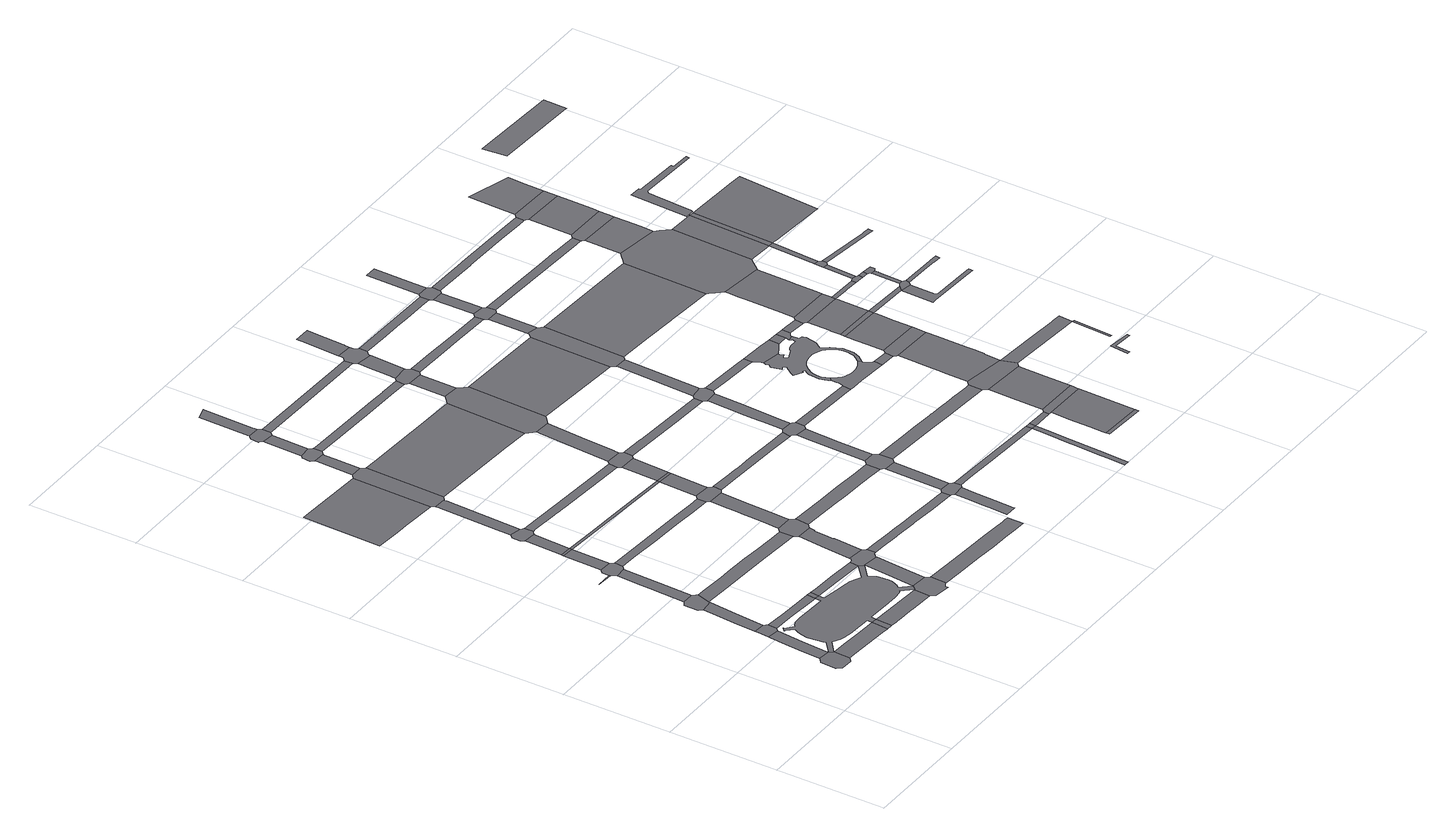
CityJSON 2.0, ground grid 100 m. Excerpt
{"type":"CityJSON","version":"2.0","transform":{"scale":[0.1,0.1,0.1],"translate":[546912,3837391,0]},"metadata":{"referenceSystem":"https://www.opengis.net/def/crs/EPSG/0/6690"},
"CityObjects":{
"road1":{"type":"Road","geometry":[{"type":"MultiSurface","lod":"1","boundaries":[[[0,1,2,3,4,5,6,7,8,9,10,11,12,13,14]]]}]},
"road2":{"type":"Road","attributes":{"RoadStructureAttribute.sectionType":"1"},"geometry":[{"type":"MultiSurface","lod":"1","boundaries":[[[15,16,17,18,0,14,19,20]]]}]},
"road3":{"type":"Road","geometry":[{"type":"MultiSurface","lod":"1","boundaries":[[[21,22,23,15,20,24,25,26,27,28,29]]]}]},
"road4":{"type":"Road","attributes":{"RoadStructureAttribute.sectionType":"1"},"geometry":[{"type":"MultiSurface","lod":"1","boundaries":[[[30,31,10,9,32,33,34,35]]]}]},
"road5":{"type":"Road","attributes":{"RoadStructureAttribute.sectionType":"1"},"geometry":[{"type":"MultiSurface","lod":"1","boundaries":[[[36,37,38,39,40,41,21,29]]]}]},
"road6":{"type":"Road","geometry":[{"type":"MultiSurface","lod":"1","boundaries":[[[42,43,44,45,46,47,39,38,48,49,50,51]]]}]},
"road7":{"type":"Road","attributes":{"RoadStructureAttribute.sectionType":"1"},"geometry":[{"type":"MultiSurface","lod":"1","boundaries":[[[52,53,26,25,54,55,56,57]]]}]},
"road8":{"type":"Road","geometry":[{"type":"MultiSurface","lod":"1","boundaries":[[[35,34,58,59]]]}]},
"road9":{"type":"Road","geometry":[{"type":"MultiSurface","lod":"1","boundaries":[[[60,61,62]]]}]},
"road10":{"type":"Road","attributes":{"RoadStructureAttribute.sectionType":"1"},"geometry":[{"type":"MultiSurface","lod":"1","boundaries":[[[63,64,65,66,67,68,69,42,51]]]}]},
"road11":{"type":"Road","geometry":[{"type":"MultiSurface","lod":"1","boundaries":[[[56,70,71,72,73,74,75,76,77,78,79,80,81,82,83,84,85,86,12,11,87,88,89,90,91,92,35,59,93,94,95,96,97,98,99,100,101,102,103,104,105,106,107,108,109,110,111,112,113,114,115,116,117,118,119,120,121]]]}]},
"road12":{"type":"Road","geometry":[{"type":"MultiSurface","lod":"1","boundaries":[[[122,123,124,125,60,62,126,127,128,65,64,129,130,131,132,133]]]}]},
"road13":{"type":"Road","geometry":[{"type":"MultiSurface","lod":"1","boundaries":[[[57,56,121,134]]]}]},
"road14":{"type":"Road","attributes":{"RoadStructureAttribute.sectionType":"1"},"geometry":[{"type":"MultiSurface","lod":"1","boundaries":[[[135,136,122,133,137,138]]]}]},
"road15":{"type":"Road","attributes":{"RoadStructureAttribute.sectionType":"1"},"geometry":[{"type":"MultiSurface","lod":"1","boundaries":[[[139,140,59,58,141,142,143,144,145,146,147,148]]]}]},
"road16":{"type":"Road","geometry":[{"type":"MultiSurface","lod":"1","boundaries":[[[149,135,138,150]]]}]},
"road17":{"type":"Road","attributes":{"RoadStructureAttribute.sectionType":"1"},"geometry":[{"type":"MultiSurface","lod":"1","boundaries":[[[151,152,153,149,150,154,155,156]]]}]},
"road18":{"type":"Road","geometry":[{"type":"MultiSurface","lod":"1","boundaries":[[[157,158,159,160,161,162,163,164,165,166]]]}]},
"road19":{"type":"Road","geometry":[{"type":"MultiSurface","lod":"1","boundaries":[[[167,168,169,170,171,172,151,156,173,174,175,176,177,178]]]}]},
"road20":{"type":"Road","attributes":{"RoadStructureAttribute.sectionType":"1"},"geometry":[{"type":"MultiSurface","lod":"1","boundaries":[[[179,180,181,182,183,184,185,49,48,186,187,188,189,190,191]]]}]},
"road21":{"type":"Road","attributes":{"RoadStructureAttribute.sectionType":"1"},"geometry":[{"type":"MultiSurface","lod":"1","boundaries":[[[192,193,134,121,194,112,195]]]}]},
"road22":{"type":"Road","attributes":{"RoadStructureAttribute.sectionType":"1"},"geometry":[{"type":"MultiSurface","lod":"1","boundaries":[[[196,197,198,199,167,178,200,201,202]]]}]},
"road23":{"type":"Road","geometry":[{"type":"MultiSurface","lod":"1","boundaries":[[[100,99,148,147,203,204,205,206,207,208,209]]]}]},
"road24":{"type":"Road","attributes":{"RoadStructureAttribute.sectionType":"1"},"geometry":[{"type":"MultiSurface","lod":"1","boundaries":[[[210,211,100,209,212,213,214]]]}]},
"road25":{"type":"Road","attributes":{"RoadStructureAttribute.sectionType":"1"},"geometry":[{"type":"MultiSurface","lod":"1","boundaries":[[[215,216,217,131,130,218,219,220,221,222,223,224,225]]]}]},
"road26":{"type":"Road","geometry":[{"type":"MultiSurface","lod":"1","boundaries":[[[226,166,165,196,202,227,228,229]]]}]},
"road27":{"type":"Road","geometry":[{"type":"MultiSurface","lod":"1","boundaries":[[[230,231,232,233,195,112,111,210,214,234,235,236,237,238,239,240]]]}]},
"road28":{"type":"Road","attributes":{"RoadStructureAttribute.sectionType":"1"},"geometry":[{"type":"MultiSurface","lod":"1","boundaries":[[[241,242,243,244,245,246,247,248,150,138,249,250,251,252]]]}]},
"road29":{"type":"Road","attributes":{"RoadStructureAttribute.sectionType":"1"},"geometry":[{"type":"MultiSurface","lod":"1","boundaries":[[[253,254,230,240,255,256,257,258,259,260,261]]]}]},
"road30":{"type":"Road","attributes":{"RoadStructureAttribute.sectionType":"1"},"geometry":[{"type":"MultiSurface","lod":"1","boundaries":[[[262,263,226,229,264,265,266,267]]]}]},
"road31":{"type":"Road","attributes":{"RoadStructureAttribute.sectionType":"1"},"geometry":[{"type":"MultiSurface","lod":"1","boundaries":[[[268,269,270,271,176,175,272,273,274,275,276,277,278,279,280,281,282]]]}]},
"road32":{"type":"Road","geometry":[{"type":"MultiSurface","lod":"1","boundaries":[[[283,284,285,286,287,288,289,290,262,267,291,292,293,294]]]}]},
"road33":{"type":"Road","geometry":[{"type":"MultiSurface","lod":"1","boundaries":[[[295,296,191,190,297,298,253,261,299,300,301,302,303,304,305]]]}]},
"road34":{"type":"Road","attributes":{"RoadStructureAttribute.sectionType":"1"},"geometry":[{"type":"MultiSurface","lod":"1","boundaries":[[[306,307,285,284,308,309]]]}]},
"road35":{"type":"Road","attributes":{"RoadStructureAttribute.sectionType":"1"},"geometry":[{"type":"MultiSurface","lod":"1","boundaries":[[[310,311,312,313,314,315,316,317,318,208,207,319,320,321,322,323,324,325]]]}]},
"road36":{"type":"Road","geometry":[{"type":"MultiSurface","lod":"1","boundaries":[[[326,327,328,329,330,331,306,309,332,333,334,335,336,337]]]}]},
"road37":{"type":"Road","attributes":{"RoadStructureAttribute.sectionType":"1"},"geometry":[{"type":"MultiSurface","lod":"1","boundaries":[[[338,339,340,341,342,343,295,305,344,345,346,347]]]}]},
"road38":{"type":"Road","attributes":{"RoadStructureAttribute.sectionType":"1"},"geometry":[{"type":"MultiSurface","lod":"1","boundaries":[[[348,349,350,351,352,353,326,337]]]}]},
"road39":{"type":"Road","geometry":[{"type":"MultiSurface","lod":"1","boundaries":[[[354,355,225,224,356,338,347,357,358,359,360,361]]]}]},
"road40":{"type":"Road","geometry":[{"type":"MultiSurface","lod":"1","boundaries":[[[362,363,364,228,227,365,366,367,368]]]}]},
"road41":{"type":"Road","attributes":{"RoadStructureAttribute.sectionType":"1"},"geometry":[{"type":"MultiSurface","lod":"1","boundaries":[[[369,370,371,372,373,374,375,376,377,378,239,238,379,380,381,382,383,384,385,386,387,388,389,390,391,392,393]]]}]},
"road42":{"type":"Road","attributes":{"RoadStructureAttribute.sectionType":"1"},"geometry":[{"type":"MultiSurface","lod":"1","boundaries":[[[251,394,354,361,395,396]]]}]},
"road43":{"type":"Road","geometry":[{"type":"MultiSurface","lod":"1","boundaries":[[[252,251,396,397]]]}]},
"road44":{"type":"Road","attributes":{"RoadStructureAttribute.sectionType":"1"},"geometry":[{"type":"MultiSurface","lod":"1","boundaries":[[[398,399,252,397,400]]]}]},
"road45":{"type":"Road","attributes":{"RoadStructureAttribute.sectionType":"1"},"geometry":[{"type":"MultiSurface","lod":"1","boundaries":[[[401,402,403,302,301,404,405,406,407,408,409,410,411,412]]]}]},
"road46":{"type":"Road","geometry":[{"type":"MultiSurface","lod":"1","boundaries":[[[413,414,282,281,415,398,400,416,417,418,419,420]]]}]},
"road47":{"type":"Road","attributes":{"RoadStructureAttribute.sectionType":"1"},"geometry":[{"type":"MultiSurface","lod":"1","boundaries":[[[421,422,423,424,425,426,427,294,293,428,429,430,431,432]]]}]},
"road48":{"type":"Road","attributes":{"RoadStructureAttribute.sectionType":"1"},"geometry":[{"type":"MultiSurface","lod":"1","boundaries":[[[433,434,435,436,437,413,420,438,439,440,441,442,443,444]]]}]},
"road49":{"type":"Road","attributes":{"RoadStructureAttribute.sectionType":"1"},"geometry":[{"type":"MultiSurface","lod":"1","boundaries":[[[445,335,334,446,447,448]]]}]},
"road50":{"type":"Road","attributes":{"RoadStructureAttribute.sectionType":"1"},"geometry":[{"type":"MultiSurface","lod":"1","boundaries":[[[449,450,451,452,453,454,455,456,457,458,459,460,461]]]}]},
"road51":{"type":"Road","attributes":{"RoadStructureAttribute.sectionType":"1"},"geometry":[{"type":"MultiSurface","lod":"1","boundaries":[[[462,463,464,465,466,467,468,469,470,471,359,358,472,473,474,475,476,477]]]}]},
"road52":{"type":"Road","geometry":[{"type":"MultiSurface","lod":"1","boundaries":[[[478,479,393,392,480,481,455,454,482,483,484,485,486,487,488]]]}]},
"road53":{"type":"Road","geometry":[{"type":"MultiSurface","lod":"1","boundaries":[[[489,490,368,367,433,444,491,492,493,494,495]]]}]},
"road54":{"type":"Road","attributes":{"RoadStructureAttribute.sectionType":"1"},"geometry":[{"type":"MultiSurface","lod":"1","boundaries":[[[496,497,478,488,498,499]]]}]},
"road55":{"type":"Road","geometry":[{"type":"MultiSurface","lod":"1","boundaries":[[[500,501,502,412,411,503,504,496,499,505,506,507,508,509,510,511]]]}]},
"road56":{"type":"Road","attributes":{"RoadStructureAttribute.sectionType":"1"},"geometry":[{"type":"MultiSurface","lod":"1","boundaries":[[[512,513,514,418,417,515,516,517,518,519]]]}]},
"road57":{"type":"Road","attributes":{"RoadStructureAttribute.sectionType":"1"},"geometry":[{"type":"MultiSurface","lod":"1","boundaries":[[[520,521,522,523,489,495,524,525,526]]]}]},
"road58":{"type":"Road","attributes":{"RoadStructureAttribute.sectionType":"1"},"geometry":[{"type":"MultiSurface","lod":"1","boundaries":[[[527,528,529,530,500,511,531,532,533]]]}]},
"road59":{"type":"Road","geometry":[{"type":"MultiSurface","lod":"1","boundaries":[[[534,535,536,537,432,431,538,520,526,539,540]]]}]},
"road60":{"type":"Road","attributes":{"RoadStructureAttribute.sectionType":"1"},"geometry":[{"type":"MultiSurface","lod":"1","boundaries":[[[541,542,543,544,545,546,536,535,547,548,549]]]}]},
"road61":{"type":"Road","geometry":[{"type":"MultiSurface","lod":"1","boundaries":[[[550,551,477,476,552,553,527,533,554,555,556,557,558,559]]]}]},
"road62":{"type":"Road","geometry":[{"type":"MultiSurface","lod":"1","boundaries":[[[560,561,562,563,448,447,541,549,564,565,566,567,568,569]]]}]},
"road63":{"type":"Road","attributes":{"RoadStructureAttribute.sectionType":"1"},"geometry":[{"type":"MultiSurface","lod":"1","boundaries":[[[570,571,572,573,574,485,484,575,576,577,578,579]]]}]},
"road64":{"type":"Road","attributes":{"RoadStructureAttribute.sectionType":"1"},"geometry":[{"type":"MultiSurface","lod":"1","boundaries":[[[580,581,582,583,584,585,586,587,588,589,590,591,592,550,559]]]}]},
"road65":{"type":"Road","geometry":[{"type":"MultiSurface","lod":"1","boundaries":[[[593,493,492,594,595,596]]]}]},
"road66":{"type":"Road","attributes":{"RoadStructureAttribute.sectionType":"1"},"geometry":[{"type":"MultiSurface","lod":"1","boundaries":[[[597,598,599,600,560,569,601,602,603,604,605,606,607]]]}]},
"road67":{"type":"Road","geometry":[{"type":"MultiSurface","lod":"1","boundaries":[[[608,609,610,611,612,613,519,518,614,586,585,615,616,617]]]}]},
"road68":{"type":"Road","attributes":{"RoadStructureAttribute.sectionType":"1"},"geometry":[{"type":"MultiSurface","lod":"1","boundaries":[[[618,619,556,555,620,621,622,623,624]]]}]},
"road69":{"type":"Road","attributes":{"RoadStructureAttribute.sectionType":"1"},"geometry":[{"type":"MultiSurface","lod":"1","boundaries":[[[625,626,627,628,629,630,631,632,633,634,635,636,508,507,637,638,639,640,641,642,643,644]]]}]},
"road70":{"type":"Road","attributes":{"RoadStructureAttribute.sectionType":"1"},"geometry":[{"type":"MultiSurface","lod":"1","boundaries":[[[578,645,646,647,648,649,650,651,652,653,654,655,656,657]]]}]},
"road71":{"type":"Road","attributes":{"RoadStructureAttribute.sectionType":"1"},"geometry":[{"type":"MultiSurface","lod":"1","boundaries":[[[658,659,611,610,660,661]]]}]},
"road72":{"type":"Road","attributes":{"RoadStructureAttribute.sectionType":"1"},"geometry":[{"type":"MultiSurface","lod":"1","boundaries":[[[662,663,664,665,666,667,540,539,668,669,670,671,672,673,674]]]}]},
"road73":{"type":"Road","geometry":[{"type":"MultiSurface","lod":"1","boundaries":[[[579,578,657,675]]]}]},
"road74":{"type":"Road","attributes":{"RoadStructureAttribute.sectionType":"1"},"geometry":[{"type":"MultiSurface","lod":"1","boundaries":[[[676,677,678,679,680,566,565,681,682,683,684,685,686,687,688]]]}]},
"road75":{"type":"Road","attributes":{"RoadStructureAttribute.sectionType":"1"},"geometry":[{"type":"MultiSurface","lod":"1","boundaries":[[[689,690,617,616,691,692,693,694]]]}]},
"road76":{"type":"Road","geometry":[{"type":"MultiSurface","lod":"1","boundaries":[[[695,696,697,596,595,698,658,661,699,700,701,702,703]]]}]},
"road77":{"type":"Road","attributes":{"RoadStructureAttribute.sectionType":"1"},"geometry":[{"type":"MultiSurface","lod":"1","boundaries":[[[704,675,657,705,706,707]]]}]},
"road78":{"type":"Road","geometry":[{"type":"MultiSurface","lod":"1","boundaries":[[[708,709,710,711]]]}]},
"road79":{"type":"Road","attributes":{"RoadStructureAttribute.sectionType":"1"},"geometry":[{"type":"MultiSurface","lod":"1","boundaries":[[[712,695,703,713,714]]]}]},
"road80":{"type":"Road","attributes":{"function":"3","RoadStructureAttribute.sectionType":"1"},"geometry":[{"type":"MultiSurface","lod":"1","boundaries":[[[715,716,717,718,719,720,708,711,721,722,723]]]}]},
"road81":{"type":"Road","geometry":[{"type":"MultiSurface","lod":"1","boundaries":[[[724,725,726,727,728,729,730,731,732,733,734,735,736,737,738,739,740,741,742,743,624,623,744,745,746,747,748,749,750,751,752,753,754,755]]]}]},
"road82":{"type":"Road","geometry":[{"type":"MultiSurface","lod":"1","boundaries":[[[756,757,674,673,758,712,714,759,760,761,762,763,764]]]}]},
"road83":{"type":"Road","geometry":[{"type":"MultiSurface","lod":"1","boundaries":[[[765,766,707,706,715,723,767]]]}]},
"road84":{"type":"Road","attributes":{"RoadStructureAttribute.sectionType":"1"},"geometry":[{"type":"MultiSurface","lod":"1","boundaries":[[[768,769,770,771,772,773,774,775,776,777,778,779,780,781,782,783,784,785,786,787,788,789,790,791,792,793,794,795,796,797,798,799,800,801,802,803,804,805,806,807,808,809,810,811,812,813,814,815,816,817,818,819,820,738,737,821,822,823,824,825,826,827,828,829,830,831,832,833,834,835,836,837,838,839,840,841,842,843,844,845,846,847,848,849,755,754]]]}]},
"road85":{"type":"Road","geometry":[{"type":"MultiSurface","lod":"1","boundaries":[[[850,694,693,851,852,800,799,853,854,855,856]]]}]},
"road86":{"type":"Road","attributes":{"RoadStructureAttribute.sectionType":"1"},"geometry":[{"type":"MultiSurface","lod":"1","boundaries":[[[857,858,756,764,859,860]]]}]},
"road87":{"type":"Road","geometry":[{"type":"MultiSurface","lod":"1","boundaries":[[[861,862,863,688,687,864,865,866,857,860,867,868,869,870,871,872,873]]]}]},
"road88":{"type":"Road","attributes":{"function":"3","RoadStructureAttribute.sectionType":"1"},"geometry":[{"type":"MultiSurface","lod":"1","boundaries":[[[874,875,765,767,876,877]]]}]},
"road89":{"type":"Road","attributes":{"RoadStructureAttribute.sectionType":"1"},"geometry":[{"type":"MultiSurface","lod":"1","boundaries":[[[878,879,750,749,880,881,882,883,884]]]}]},
"road90":{"type":"Road","attributes":{"RoadStructureAttribute.sectionType":"1"},"geometry":[{"type":"MultiSurface","lod":"1","boundaries":[[[885,886,887,861,873,888,889,890]]]}]},
"road91":{"type":"Road","geometry":[{"type":"MultiSurface","lod":"1","boundaries":[[[891,892,893,644,643,894,874,877,895,896,897,898]]]}]},
"road92":{"type":"Road","attributes":{"RoadStructureAttribute.sectionType":"1"},"geometry":[{"type":"MultiSurface","lod":"1","boundaries":[[[856,855,899,900,901,902]]]}]},
"road93":{"type":"Road","geometry":[{"type":"MultiSurface","lod":"1","boundaries":[[[903,904,905,701,700,906,907,908,909,910,911,912,913]]]}]},
"road94":{"type":"Road","geometry":[{"type":"MultiSurface","lod":"1","boundaries":[[[902,901,784,783,914,915,916,917,918]]]}]},
"road95":{"type":"Road","attributes":{"function":"3","RoadStructureAttribute.sectionType":"1"},"geometry":[{"type":"MultiSurface","lod":"1","boundaries":[[[919,920,921,922,891,898,923,924,925,926,927,928,929]]]}]},
"road96":{"type":"Road","attributes":{"RoadStructureAttribute.sectionType":"1"},"geometry":[{"type":"MultiSurface","lod":"1","boundaries":[[[930,931,918,917,932,933,934]]]}]},
"road97":{"type":"Road","geometry":[{"type":"MultiSurface","lod":"1","boundaries":[[[935,936,937,884,883,938,939,919,929,940,941]]]}]},
"road98":{"type":"Road","attributes":{"function":"3","RoadStructureAttribute.sectionType":"1"},"geometry":[{"type":"MultiSurface","lod":"1","boundaries":[[[942,943,944,945,935,941,946,947,948,949]]]}]},
"road99":{"type":"Road","attributes":{"RoadStructureAttribute.sectionType":"1"},"geometry":[{"type":"MultiSurface","lod":"1","boundaries":[[[950,951,952,953,954,955,762,761,956,957,958,959,960,961,962,963]]]}]},
"road100":{"type":"Road","geometry":[{"type":"MultiSurface","lod":"1","boundaries":[[[964,942,949,965]]]}]},
"road101":{"type":"Road","attributes":{"function":"3","RoadStructureAttribute.sectionType":"1"},"geometry":[{"type":"MultiSurface","lod":"1","boundaries":[[[966,967,968,964,965,969,970,971]]]}]},
"road102":{"type":"Road","geometry":[{"type":"MultiSurface","lod":"1","boundaries":[[[972,973,934,933,974,975,966,971,976,977,978]]]}]},
"road103":{"type":"Road","attributes":{"RoadStructureAttribute.sectionType":"1"},"geometry":[{"type":"MultiSurface","lod":"1","boundaries":[[[979,980,981,982,983,870,869,984,985,986,987,988,989,990]]]}]},
"road104":{"type":"Road","attributes":{"RoadStructureAttribute.sectionType":"1"},"geometry":[{"type":"MultiSurface","lod":"1","boundaries":[[[991,992,993,994,995,898,897,996,997]]]}]},
"road105":{"type":"Road","attributes":{"function":"3","RoadStructureAttribute.sectionType":"1"},"geometry":[{"type":"MultiSurface","lod":"1","boundaries":[[[998,999,1000,1001,1002,1003,1004,1005,972,978,1006,1007,1008,1009,1010]]]}]},
"road106":{"type":"Road","attributes":{"RoadStructureAttribute.sectionType":"1"},"geometry":[{"type":"MultiSurface","lod":"1","boundaries":[[[1011,1012,1013,1014,1015,1016,1017,1018]]]}]},
"road107":{"type":"Road","attributes":{"RoadStructureAttribute.sectionType":"1"},"geometry":[{"type":"MultiSurface","lod":"1","boundaries":[[[965,949,1019,1020]]]}]},
"road108":{"type":"Road","attributes":{"RoadStructureAttribute.sectionType":"1"},"geometry":[{"type":"MultiSurface","lod":"1","boundaries":[[[976,971,1021,1022,1023,1024]]]}]},
"road109":{"type":"Road","geometry":[{"type":"MultiSurface","lod":"1","boundaries":[[[996,1025,1026,1027,1028]]]}]},
"road110":{"type":"Road","geometry":[{"type":"MultiSurface","lod":"1","boundaries":[[[1029,1030,1031,913,912,1032,1033,998,1010,1034,1035,1036,1037,1038]]]}]},
"road111":{"type":"Road","geometry":[{"type":"MultiSurface","lod":"1","boundaries":[[[1039,1024,1023,1040,1041,1042]]]}]},
"road112":{"type":"Road","geometry":[{"type":"MultiSurface","lod":"1","boundaries":[[[1043,1044,1045,1020,1019,1046,1047,1048]]]}]},
"road113":{"type":"Road","attributes":{"RoadStructureAttribute.sectionType":"1"},"geometry":[{"type":"MultiSurface","lod":"1","boundaries":[[[1049,1039,1042,1050]]]}]},
"road114":{"type":"Road","attributes":{"RoadStructureAttribute.sectionType":"1"},"geometry":[{"type":"MultiSurface","lod":"1","boundaries":[[[1041,1040,1051,1052]]]}]},
"road115":{"type":"Road","attributes":{"function":"3","RoadStructureAttribute.sectionType":"1"},"geometry":[{"type":"MultiSurface","lod":"1","boundaries":[[[1053,1054,1029,1038,1055,1056,1057,1058,1059]]]}]},
"road116":{"type":"Road","attributes":{"RoadStructureAttribute.sectionType":"1"},"geometry":[{"type":"MultiSurface","lod":"1","boundaries":[[[1060,1061,1062,1045,1044,1063,1064,1065]]]}]},
"road117":{"type":"Road","geometry":[{"type":"MultiSurface","lod":"1","boundaries":[[[1066,1049,1050,1067,1068,1069]]]}]},
"road118":{"type":"Road","geometry":[{"type":"MultiSurface","lod":"1","boundaries":[[[1070,1071,963,962,1072,1073,1053,1059,1074,1075,1076]]]}]},
"road119":{"type":"Road","geometry":[{"type":"MultiSurface","lod":"1","boundaries":[[[1052,1051,1077,1060,1065,1078,1079]]]}]},
"road120":{"type":"Road","attributes":{"RoadStructureAttribute.sectionType":"1"},"geometry":[{"type":"MultiSurface","lod":"1","boundaries":[[[1019,1080,1081,1082,1083,1084,1085,1086,1087,1046]]]}]},
"road121":{"type":"Road","attributes":{"RoadStructureAttribute.sectionType":"1"},"geometry":[{"type":"MultiSurface","lod":"1","boundaries":[[[1088,1089,1090,1066,1069,1091]]]}]},
"road122":{"type":"Road","attributes":{"function":"3","RoadStructureAttribute.sectionType":"1"},"geometry":[{"type":"MultiSurface","lod":"1","boundaries":[[[1092,1070,1076,1093,1094,1095]]]}]},
"road123":{"type":"Road","attributes":{"RoadStructureAttribute.sectionType":"1"},"geometry":[{"type":"MultiSurface","lod":"1","boundaries":[[[1096,1097,1048,1047,1098,1099,1100,1101,1102]]]}]},
"road124":{"type":"Road","geometry":[{"type":"MultiSurface","lod":"1","boundaries":[[[1103,1104,1036,1035,1088,1105]]]}]},
"road125":{"type":"Road","geometry":[{"type":"MultiSurface","lod":"1","boundaries":[[[1106,1107,990,989,1108,1109,1092,1095,1110]]]}]},
"road126":{"type":"Road","attributes":{"function":"3","RoadStructureAttribute.sectionType":"1"},"geometry":[{"type":"MultiSurface","lod":"1","boundaries":[[[1111,1112,1106,1110,1113,1114]]]}]},
"road127":{"type":"Road","geometry":[{"type":"MultiSurface","lod":"1","boundaries":[[[1105,1088,1091,1115]]]}]},
"road128":{"type":"Road","attributes":{"RoadStructureAttribute.sectionType":"1"},"geometry":[{"type":"MultiSurface","lod":"1","boundaries":[[[1116,1117,1118,1119,1120,1068,1067,1121,1122,1123,1124,1125]]]}]},
"road129":{"type":"Road","geometry":[{"type":"MultiSurface","lod":"1","boundaries":[[[1126,1127,1128,1129,1130,1115,1091,1131,1132,1133,1134,1135,1136,1137]]]}]},
"road130":{"type":"Road","attributes":{"RoadStructureAttribute.sectionType":"1"},"geometry":[{"type":"MultiSurface","lod":"1","boundaries":[[[1138,1139,1140,1141,1142,1143,1144,1145,1146,1147,1148,1149,1150,1151,1152]]]}]},
"road131":{"type":"Road","attributes":{"RoadStructureAttribute.sectionType":"1"},"geometry":[{"type":"MultiSurface","lod":"1","boundaries":[[[1153,1154,1155,1156,1157,1158]]]}]}
},
"vertices":[
[520,562,0],[520,561,0],[481,529,0],[479,528,0],[472,381,0],[473,379,0],[506,342,0],[507,341,0],[617,336,0],[655,368,0],[664,518,0],[661,521,0],[633,551,0],[632,553,0],[630,555,0],
[561,1067,0],[560,1046,0],[550,935,0],[533,735,0],[652,815,0],[671,1055,0],
[571,1201,0],[569,1173,0],[564,1103,0],[678,1061,0],[700,1083,0],[704,1163,0],[703,1163,0],[694,1175,0],[681,1193,0],
[986,498,0],[825,508,0],[812,359,0],[1097,342,0],[1166,338,0],[1175,487,0],
[683,1227,0],[705,1471,0],[728,1723,0],[612,1709,0],[598,1543,0],[584,1372,0],
[625,1900,0],[598,1881,0],[583,1871,0],[582,1742,0],[592,1731,0],[609,1713,0],[729,1734,0],[769,1859,0],[757,1872,0],[734,1897,0],
[1120,1136,0],[901,1149,0],[886,1072,0],[1199,1051,0],[1221,1050,0],[1227,1129,0],
[1222,335,0],[1230,484,0],
[622,2598,0],[470,2596,0],[621,2589,0],
[744,2207,0],[758,2549,0],[649,2538,0],[640,2305,0],[637,2231,0],[637,2229,0],[635,2181,0],
[1215,992,0],[930,1007,0],[850,1001,0],[810,983,0],[798,971,0],[733,1031,0],[731,1039,0],[704,1011,0],[711,1006,0],[763,948,0],[741,905,0],[727,860,0],[720,812,0],[720,797,0],[728,717,0],[736,668,0],[746,648,0],[772,613,0],[807,586,0],[837,571,0],[877,559,0],[952,550,0],[1180,540,0],[1236,539,0],[1433,526,0],[1568,525,0],[1641,533,0],[1661,541,0],[1668,551,0],[1752,458,0],[1788,495,0],[1703,586,0],[1725,609,0],[1735,631,0],[1749,667,0],[1752,699,0],[1753,762,0],[1745,811,0],[1725,844,0],[1710,861,0],[1702,869,0],[1820,968,0],[1795,1012,0],[1671,902,0],[1634,919,0],[1571,948,0],[1498,963,0],[1406,974,0],[1313,988,0],[1268,993,0],[1263,993,0],[1268,1047,0],
[652,2693,0],[648,2690,0],[625,2667,0],[623,2666,0],[623,2588,0],[645,2562,0],[650,2557,0],[770,2563,0],[785,2579,0],[794,2656,0],[772,2678,0],[764,2687,0],
[1273,1125,0],
[665,3053,0],[665,3051,0],[777,3036,0],[777,3044,0],
[1601,462,0],[1394,474,0],[1277,331,0],[1278,331,0],[1304,330,0],[1354,327,0],[1473,321,0],[1517,319,0],[1737,306,0],[1747,454,0],
[665,3074,0],[777,3069,0],
[679,3421,0],[679,3396,0],[666,3083,0],[777,3073,0],[790,3390,0],[791,3411,0],
[63,5075,0],[23,5077,0],[2,4355,0],[29,4353,0],[240,4339,0],[317,4334,0],[319,4334,0],[385,4329,0],[681,4310,0],[698,5046,0],
[686,3563,0],[671,3544,0],[661,3531,0],[657,3453,0],[658,3453,0],[669,3437,0],[795,3415,0],[823,3441,0],[830,3441,0],[823,3521,0],[796,3541,0],[794,3542,0],
[1729,1802,0],[1561,1812,0],[1398,1822,0],[1175,1835,0],[1074,1839,0],[858,1853,0],[804,1857,0],[965,1722,0],[1283,1705,0],[1502,1692,0],[1668,1682,0],[1866,1668,0],[1864,1793,0],
[1568,1107,0],[1339,1121,0],[1500,1032,0],[1799,1091,0],
[710,4277,0],[710,4275,0],[709,4254,0],[690,3690,0],[821,4248,0],[822,4270,0],[824,4271,0],
[1769,269,0],[1917,249,0],[1919,276,0],[1942,295,0],[1960,294,0],[1966,443,0],[1938,482,0],
[1831,978,0],[1808,733,0],[1948,632,0],[1961,772,0],[1979,957,0],
[1818,2598,0],[1632,2608,0],[803,2655,0],[826,2577,0],[966,2569,0],[1227,2552,0],[1390,2544,0],[1543,2535,0],[1722,2524,0],[1911,2513,0],[1908,2592,0],
[735,5075,0],[858,4299,0],[879,5037,0],[847,5073,0],
[1847,1128,0],[1846,1112,0],[1816,1090,0],[1815,1090,0],[1980,972,0],[1981,973,0],[2009,999,0],[2019,999,0],[2029,998,0],[2023,1079,0],[1996,1107,0],
[1640,3016,0],[1435,3031,0],[1313,3038,0],[1215,3042,0],[1205,3042,0],[1182,3044,0],[1092,3050,0],[1085,3050,0],[1485,3004,0],[1605,2996,0],[1955,2974,0],[1956,2997,0],
[1893,1628,0],[1873,1405,0],[1996,1109,0],[2017,1380,0],[2011,1382,0],[2019,1477,0],[2024,1572,0],[2033,1572,0],[2037,1624,0],
[745,5429,0],[745,5412,0],[847,5074,0],[852,5316,0],[854,5409,0],[855,5428,0],
[1247,3494,0],[1222,3496,0],[863,3520,0],[846,3520,0],[858,3441,0],[1118,3423,0],[1119,3423,0],[1158,3420,0],[1220,3416,0],[1223,3416,0],[1234,3415,0],[1236,3415,0],[1241,3414,0],[1947,3366,0],[1954,3448,0],
[868,5557,0],[859,5568,0],[749,5561,0],[745,5558,0],[724,5538,0],[723,5538,0],[719,5459,0],[741,5434,0],[864,5436,0],[885,5456,0],[886,5457,0],[884,5536,0],
[1903,1829,0],[1878,1806,0],[1874,1656,0],[1891,1632,0],[2041,1627,0],[2061,1648,0],[2073,1660,0],[2087,1785,0],[2077,1797,0],[2053,1823,0],[2052,1825,0],
[758,5920,0],[758,5902,0],[869,5899,0],[869,5914,0],
[2969,383,0],[2960,384,0],[2949,384,0],[2939,385,0],[2905,387,0],[2886,387,0],[2701,399,0],[2419,416,0],[2188,431,0],[2130,284,0],[2404,267,0],[2602,255,0],[2762,246,0],[2893,238,0],[2998,232,0],[3002,381,0],
[763,6056,0],[756,6049,0],[735,6027,0],[730,5948,0],[731,5948,0],[755,5924,0],[877,5922,0],[895,5943,0],[897,5943,0],[899,6023,0],[878,6049,0],[874,6053,0],
[1937,2484,0],[1931,2355,0],[1925,2226,0],[1921,2158,0],[1920,2105,0],[1912,1979,0],[2054,1854,0],[2062,2013,0],[2071,2201,0],[2084,2479,0],
[873,6100,0],[884,6559,0],[884,6568,0],[774,6535,0],[764,6099,0],[764,6073,0],
[1940,2621,0],[1931,2611,0],[1936,2485,0],[2084,2480,0],[2118,2501,0],[2125,2581,0],[2122,2581,0],[2090,2613,0],
[1664,5001,0],[1368,5014,0],[992,5032,0],[961,4294,0],[1715,4257,0],[1962,4244,0],[1991,4986,0],
[2993,1014,0],[2987,1014,0],[2834,1026,0],[2650,1037,0],[2555,1043,0],[2521,1045,0],[2393,1054,0],[2302,1060,0],[2121,1072,0],[2026,1078,0],[2103,994,0],[2306,980,0],[2314,979,0],[2323,979,0],[2500,967,0],[2502,967,0],[2528,965,0],[2550,964,0],[2718,952,0],[2720,952,0],[2766,948,0],[2981,934,0],[2988,934,0],[3025,931,0],[3023,1011,0],
[1941,2659,0],[2092,2652,0],[2106,2964,0],
[2107,2986,0],
[1971,3334,0],[1956,3005,0],[2122,3328,0],
[2868,1739,0],[2662,1751,0],[2395,1767,0],[2190,1652,0],[2427,1639,0],[2578,1630,0],[2806,1617,0],[2836,1615,0],[2838,1615,0],[2894,1611,0],[3040,1601,0],[3037,1729,0],
[1982,3475,0],[1955,3447,0],[1948,3365,0],[2149,3353,0],[2150,3353,0],[2156,3435,0],[2155,3437,0],[2132,3466,0],
[1923,5500,0],[1855,5503,0],[1853,5503,0],[1792,5505,0],[1730,5507,0],[1294,5522,0],[908,5535,0],[1137,5448,0],[1517,5436,0],[1856,5424,0],[2038,5418,0],[2043,5496,0],
[2029,4171,0],[2030,4170,0],[2027,4139,0],[1999,3725,0],[1984,3507,0],[2135,3514,0],[2135,3518,0],[2156,3836,0],[2156,3838,0],[2175,4128,0],[2177,4163,0],[2178,4166,0],
[924,6023,0],[924,5944,0],[2070,5920,0],[2067,5998,0],
[3147,429,0],[3155,603,0],[3156,625,0],[3163,801,0],[3163,802,0],[3168,917,0],[3058,907,0],[3053,792,0],[3048,637,0],[3043,545,0],[3037,413,0],[3037,410,0],[3146,408,0],
[3037,2532,0],[2903,2538,0],[2761,2546,0],[2614,2554,0],[2472,2561,0],[2436,2563,0],[2435,2563,0],[2379,2566,0],[2378,2566,0],[2342,2568,0],[2172,2499,0],[2344,2490,0],[2562,2478,0],[2812,2465,0],[3053,2451,0],[3068,2531,0],
[3055,1040,0],[3050,1035,0],[3033,931,0],[3052,912,0],[3172,921,0],[3196,941,0],[3197,942,0],[3191,1002,0],[3185,1010,0],[3170,1027,0],[3164,1034,0],
[2065,5054,0],[2034,5025,0],[2236,4216,0],[2253,4231,0],[2283,4972,0],[2230,5026,0],[2215,5041,0],
[3071,1568,0],[3063,1311,0],[3172,1304,0],[3180,1560,0],
[3076,1762,0],[3076,1761,0],[3051,1740,0],[3052,1590,0],[3071,1573,0],[3185,1565,0],[3204,1582,0],[3216,1593,0],[3213,1720,0],[3204,1732,0],[3186,1759,0],[3185,1760,0],
[2383,3422,0],[2381,3422,0],[2180,3434,0],[2176,3352,0],[2406,3339,0],[2746,3320,0],[3103,3300,0],[3098,3380,0],
[2072,5392,0],[2066,5118,0],[2066,5093,0],[2065,5081,0],[2215,5046,0],[2215,5088,0],[2221,5386,0],
[3097,2420,0],[3093,2284,0],[3087,2093,0],[3081,1880,0],[3187,1831,0],[3195,2086,0],[3207,2404,0],
[2225,5522,0],[2225,5536,0],[2075,5523,0],[2043,5497,0],[2040,5418,0],[2249,5410,0],[2251,5490,0],
[2092,5887,0],[2085,5768,0],[2080,5651,0],[2078,5591,0],[2078,5586,0],[2076,5554,0],[2226,5547,0],[2228,5584,0],[2241,5862,0],
[3105,2555,0],[3097,2550,0],[3069,2450,0],[3095,2422,0],[3220,2418,0],[3238,2438,0],[3240,2518,0],[3238,2518,0],[3218,2539,0],[3209,2547,0],
[2101,6072,0],[2099,6043,0],[2097,6023,0],[2068,5999,0],[2243,5886,0],[2272,5915,0],[2278,5994,0],[2249,6021,0],[2249,6036,0],[2250,6065,0],
[4160,953,0],[4025,961,0],[3778,973,0],[3555,985,0],[3347,996,0],[3333,937,0],[3603,923,0],[3897,910,0],[4173,896,0],[4174,953,0],
[3213,2624,0],[3216,2711,0],[3221,2839,0],[3228,2985,0],[3238,3247,0],[3240,3279,0],[3128,3272,0],[3127,3253,0],[3114,2909,0],[3112,2837,0],[3110,2767,0],[3110,2740,0],[3106,2623,0],
[2325,4971,0],[2290,4230,0],[3121,4180,0],[3134,4932,0],
[2119,6480,0],[2117,6439,0],[2117,6436,0],[2103,6112,0],[2251,6087,0],[2251,6104,0],[2251,6114,0],[2252,6118,0],[2252,6131,0],[2261,6306,0],[2269,6476,0],
[3268,3387,0],[3244,3416,0],[3242,3418,0],[3126,3407,0],[3124,3405,0],[3118,3399,0],[3122,3279,0],[3242,3281,0],[3268,3307,0],[3272,3386,0],
[3860,2484,0],[3573,2499,0],[3465,2426,0],[3713,2412,0],[3790,2408,0],[3872,2404,0],[3875,2483,0],
[4385,1651,0],[4252,1658,0],[4240,1659,0],[4125,1665,0],[4105,1667,0],[4021,1672,0],[3919,1678,0],[3917,1678,0],[3893,1679,0],[3707,1691,0],[3511,1704,0],[3251,1718,0],[3306,1589,0],[3546,1576,0],[3757,1563,0],[3970,1551,0],[4158,1540,0],[4420,1524,0],[4425,1524,0],[4422,1649,0],
[4165,746,0],[4156,560,0],[4152,469,0],[4143,265,0],[4138,175,0],[4130,5,0],[4179,3,0],[4182,68,0],[4191,250,0],[4195,349,0],[4205,562,0],[4215,757,0],[4220,895,0],
[3155,4141,0],[3154,4121,0],[3265,4116,0],[3266,4134,0],
[3138,5463,0],[3121,5463,0],[2803,5473,0],[2505,5483,0],[2295,5489,0],[2265,5490,0],[2263,5410,0],[2553,5402,0],[2815,5394,0],[3119,5384,0],[3125,5383,0],[3149,5382,0],[3143,5463,0],
[4221,952,0],
[2999,5979,0],[2912,5980,0],[2592,5988,0],[2305,5993,0],[2279,5994,0],[2302,5914,0],[2498,5911,0],[2740,5905,0],[2741,5905,0],[2840,5902,0],[3049,5897,0],[3151,5894,0],[3150,5976,0],
[3712,3355,0],[3288,3384,0],[3438,3295,0],[3717,3276,0],[3780,3271,0],[3784,3350,0],
[3171,4986,0],[3171,4971,0],[3171,4970,0],[3154,4142,0],[3271,4139,0],[3297,4166,0],[3319,4924,0],[3283,4958,0],[3279,4962,0],
[4332,949,0],[4341,893,0],[4418,894,0],[4418,947,0],
[4435,369,0],[4434,337,0],[4834,321,0],[4835,353,0],
[3172,5350,0],[3280,4985,0],[3282,5350,0],
[4448,894,0],[4448,890,0],[4445,827,0],[4441,719,0],[4437,522,0],[4435,398,0],[4835,358,0],[4846,887,0],[4846,889,0],
[4219,2559,0],[4189,2541,0],[4157,2529,0],[4151,2527,0],[4122,2521,0],[4085,2520,0],[4082,2520,0],[4052,2525,0],[4017,2537,0],[4013,2539,0],[3987,2554,0],[3959,2577,0],[3934,2601,0],[3922,2622,0],[3899,2603,0],[3897,2551,0],[3897,2541,0],[3895,2521,0],[3892,2508,0],[3887,2493,0],[3891,2402,0],[3916,2401,0],[4023,2397,0],[4104,2393,0],[4220,2387,0],[4298,2381,0],[4302,2460,0],[4295,2465,0],[4255,2512,0],[4249,2527,0],[4249,2544,0],[4233,2571,0],
[3174,5490,0],[3169,5485,0],[3168,5356,0],[3288,5354,0],[3289,5355,0],[3313,5374,0],[3310,5455,0],[3288,5476,0],[3282,5482,0],
[4447,973,0],[4434,962,0],[4848,967,0],
[4276,2575,0],[4294,2595,0],[4323,2663,0],[4326,2716,0],[4329,2772,0],[4304,2822,0],[4284,2862,0],[4246,2907,0],[4233,2924,0],[4280,2987,0],[4301,3097,0],[4296,3122,0],[4293,3130,0],[4283,3132,0],[4261,3137,0],[4253,3197,0],[4205,3191,0],[4215,3174,0],[4218,3174,0],[4214,3145,0],[4213,3139,0],[4136,3136,0],[4109,3125,0],[4092,3116,0],[4086,3113,0],[4079,3100,0],[4076,3095,0],[3986,3057,0],[3964,3094,0],[4001,3114,0],[3988,3149,0],[3988,3157,0],[3818,3185,0],[3816,3169,0],[3808,3162,0],[3821,3135,0],[3796,3112,0],[3796,3102,0],[3819,3015,0],[3852,3033,0],[3870,3001,0],[3843,2970,0],[3841,2968,0],[3811,2928,0],[3796,2895,0],[3874,2853,0],[3881,2866,0],[3906,2851,0],[3882,2821,0],[3869,2796,0],[3865,2694,0],[3873,2648,0],[3884,2623,0],[3916,2634,0],[3903,2666,0],[3895,2701,0],[3895,2736,0],[3900,2771,0],[3912,2806,0],[3929,2836,0],[3951,2864,0],[3976,2887,0],[4008,2907,0],[4041,2920,0],[4076,2925,0],[4095,2925,0],[4110,2926,0],[4113,2928,0],[4148,2921,0],[4181,2911,0],[4211,2894,0],[4238,2872,0],[4264,2845,0],[4282,2815,0],[4294,2780,0],[4302,2745,0],[4303,2717,0],[4303,2710,0],[4295,2675,0],[4286,2642,0],[4269,2610,0],[4246,2582,0],
[4008,3334,0],[3818,3205,0],[3820,3198,0],[4056,3197,0],[4107,3228,0],[4112,3228,0],[4117,3326,0],
[3176,5865,0],[3174,5517,0],[3283,5516,0],[3285,5864,0],
[3178,6005,0],[3172,5999,0],[3168,5994,0],[3152,5892,0],[3168,5874,0],[3171,5871,0],[3291,5870,0],[3292,5872,0],[3311,5890,0],[3317,5972,0],[3296,5991,0],[3292,5996,0],[3287,6001,0],
[4456,1485,0],[4452,1257,0],[4853,1218,0],[4857,1460,0],
[4437,2451,0],[4330,2459,0],[4325,2379,0],[4432,2373,0],[4444,2373,0],[4447,2373,0],[4451,2450,0],
[3180,6498,0],[3178,6123,0],[3178,6034,0],[3286,6032,0],[3288,6124,0],[3290,6495,0],
[4461,1684,0],[4435,1661,0],[4428,1654,0],[4432,1515,0],[4882,1482,0],[4888,1488,0],[4895,1494,0],[4853,1628,0],
[4130,3228,0],[4138,3228,0],[4207,3229,0],[4212,3320,0],
[4290,4880,0],[3919,4897,0],[3429,4920,0],[3392,4161,0],[3635,4145,0],[3936,4126,0],[3951,4125,0],[4080,4117,0],[4362,4097,0],[4400,4095,0],[4414,4874,0],
[4255,3209,0],[4265,3222,0],[4275,3227,0],[4290,3236,0],[4294,3314,0],
[4476,2346,0],[4469,2018,0],[4468,1966,0],[4466,1894,0],[4861,1786,0],[4865,1788,0],[4867,1887,0],[4868,1942,0],[4870,2060,0],[4872,2239,0],[4874,2335,0],
[4457,3302,0],[4330,3312,0],[4452,3225,0],[4457,3224,0],[4465,3300,0],
[4478,2482,0],[4465,2466,0],[4452,2451,0],[4466,2353,0],[4474,2347,0],[4874,2358,0],[4876,2468,0],
[4483,2844,0],[4481,2744,0],[4479,2637,0],[4479,2583,0],[4879,2641,0],[4881,2737,0],[4883,2816,0],[4883,2833,0],
[4436,5415,0],[4271,5421,0],[4267,5421,0],[4049,5429,0],[3676,5443,0],[3351,5454,0],[3348,5374,0],[3549,5367,0],[4046,5349,0],[4264,5341,0],[4272,5341,0],[4437,5335,0],[4498,5332,0],[4503,5410,0],
[4484,2889,0],[4884,2878,0],
[4489,3198,0],[4485,2989,0],[4485,2987,0],[4884,2882,0],[4891,3173,0],[4891,3193,0],
[4492,3330,0],[4467,3302,0],[4461,3224,0],[4465,3220,0],[4892,3233,0],[4892,3235,0],[4893,3322,0],
[4431,5946,0],[4126,5954,0],[3746,5962,0],[3682,5963,0],[3334,5971,0],[3331,5890,0],[3745,5882,0],[3746,5882,0],[4187,5874,0],[4431,5867,0],[4506,5865,0],[4509,5944,0],
[5553,1579,0],[5529,1579,0],[5299,1596,0],[5271,1597,0],[4862,1627,0],[5625,1444,0],[5632,1573,0],
[4503,3983,0],[4503,3941,0],[4502,3931,0],[4502,3881,0],[4502,3857,0],[4500,3787,0],[4494,3452,0],[4493,3389,0],[4894,3380,0],[4898,3565,0],[4899,3647,0],[4905,3934,0],[4905,3940,0],
[5493,1002,0],[5492,1001,0],[5478,832,0],[5491,831,0],[5503,830,0],[5517,970,0],[5699,954,0],[5702,981,0],
[5268,2819,0],[5311,2863,0],
[5033,3187,0],[5058,3187,0],[5172,3181,0],[5175,3224,0],
[5601,1076,0],[5610,1075,0],[5619,1074,0],[5645,1442,0],
[4524,4973,0],[4484,4938,0],[4441,4899,0],[4414,4079,0],[4449,4042,0],[5002,4049,0],[5007,4055,0],[5027,4812,0],[4960,4884,0],[4925,4923,0],
[5202,3239,0],[5263,3176,0],[5265,3217,0],[5247,3229,0],
[5382,2882,0],[5381,2883,0],[5343,2883,0],[5373,2803,0],[5398,2826,0],[5408,2864,0],
[5217,3512,0],[5259,3509,0],
[5325,3173,0],[5328,3213,0],
[4529,5307,0],[4524,5023,0],[4925,4942,0],[4925,4944,0],[4927,5015,0],[4929,5104,0],[4932,5295,0],
[5350,3147,0],[5349,3115,0],[5349,3108,0],[5389,3109,0],[5389,3114,0],[5390,3146,0],
[5221,3599,0],[5284,3530,0],[5286,3572,0],[5264,3597,0],
[4531,5439,0],[4508,5416,0],[4500,5332,0],[4507,5326,0],[4933,5342,0],[4934,5370,0],[4935,5434,0],
[5350,3158,0],[5418,3166,0],[5420,3208,0],
[5259,2517,0],[5307,2515,0],[5747,2499,0],[5807,2495,0],[5808,2533,0],[5749,2537,0],[5382,2552,0],[5366,2570,0],
[5243,4040,0],[5223,3632,0],[5223,3631,0],[5289,4037,0],
[4539,5839,0],[4936,5502,0],[4941,5775,0],[4942,5827,0],
[5751,2854,0],[5744,2855,0],[5609,2824,0],[5751,2820,0],[5751,2814,0],[5822,2813,0],[5824,2851,0],
[5056,4810,0],[5031,4811,0],[5267,4799,0],
[4541,5973,0],[4519,5953,0],[4508,5865,0],[4517,5857,0],[4945,5960,0],
[4551,6414,0],[4545,6137,0],[4948,6141,0],[4952,6298,0],
[5314,4797,0],
[5846,3508,0],[5818,3510,0],[5803,3511,0],[5789,3512,0],[5767,3514,0],[5765,3474,0],[5785,3472,0],[5827,3468,0],[5860,3464,0],[5863,3506,0],
[5946,4765,0],[5920,4766,0],[5841,4771,0],[5781,4774,0],[5769,4774,0],[5306,4036,0],[5332,4034,0],[5334,4034,0],[5877,3998,0],[5890,3997,0],[5891,3997,0],[5949,4765,0],
[5789,5281,0],[5790,5304,0],[5368,5325,0],[5367,5342,0],[5269,5347,0],[5245,4814,0],[5326,4810,0],[5334,4827,0],[5355,5190,0],[5359,5190,0],[5361,5247,0],[5383,5269,0],[5784,5250,0],[5955,5240,0],[5961,5275,0],
[5199,6692,0],[5185,6693,0],[5203,6470,0],[5988,6437,0],[6024,6435,0],[6031,6655,0]
]}
